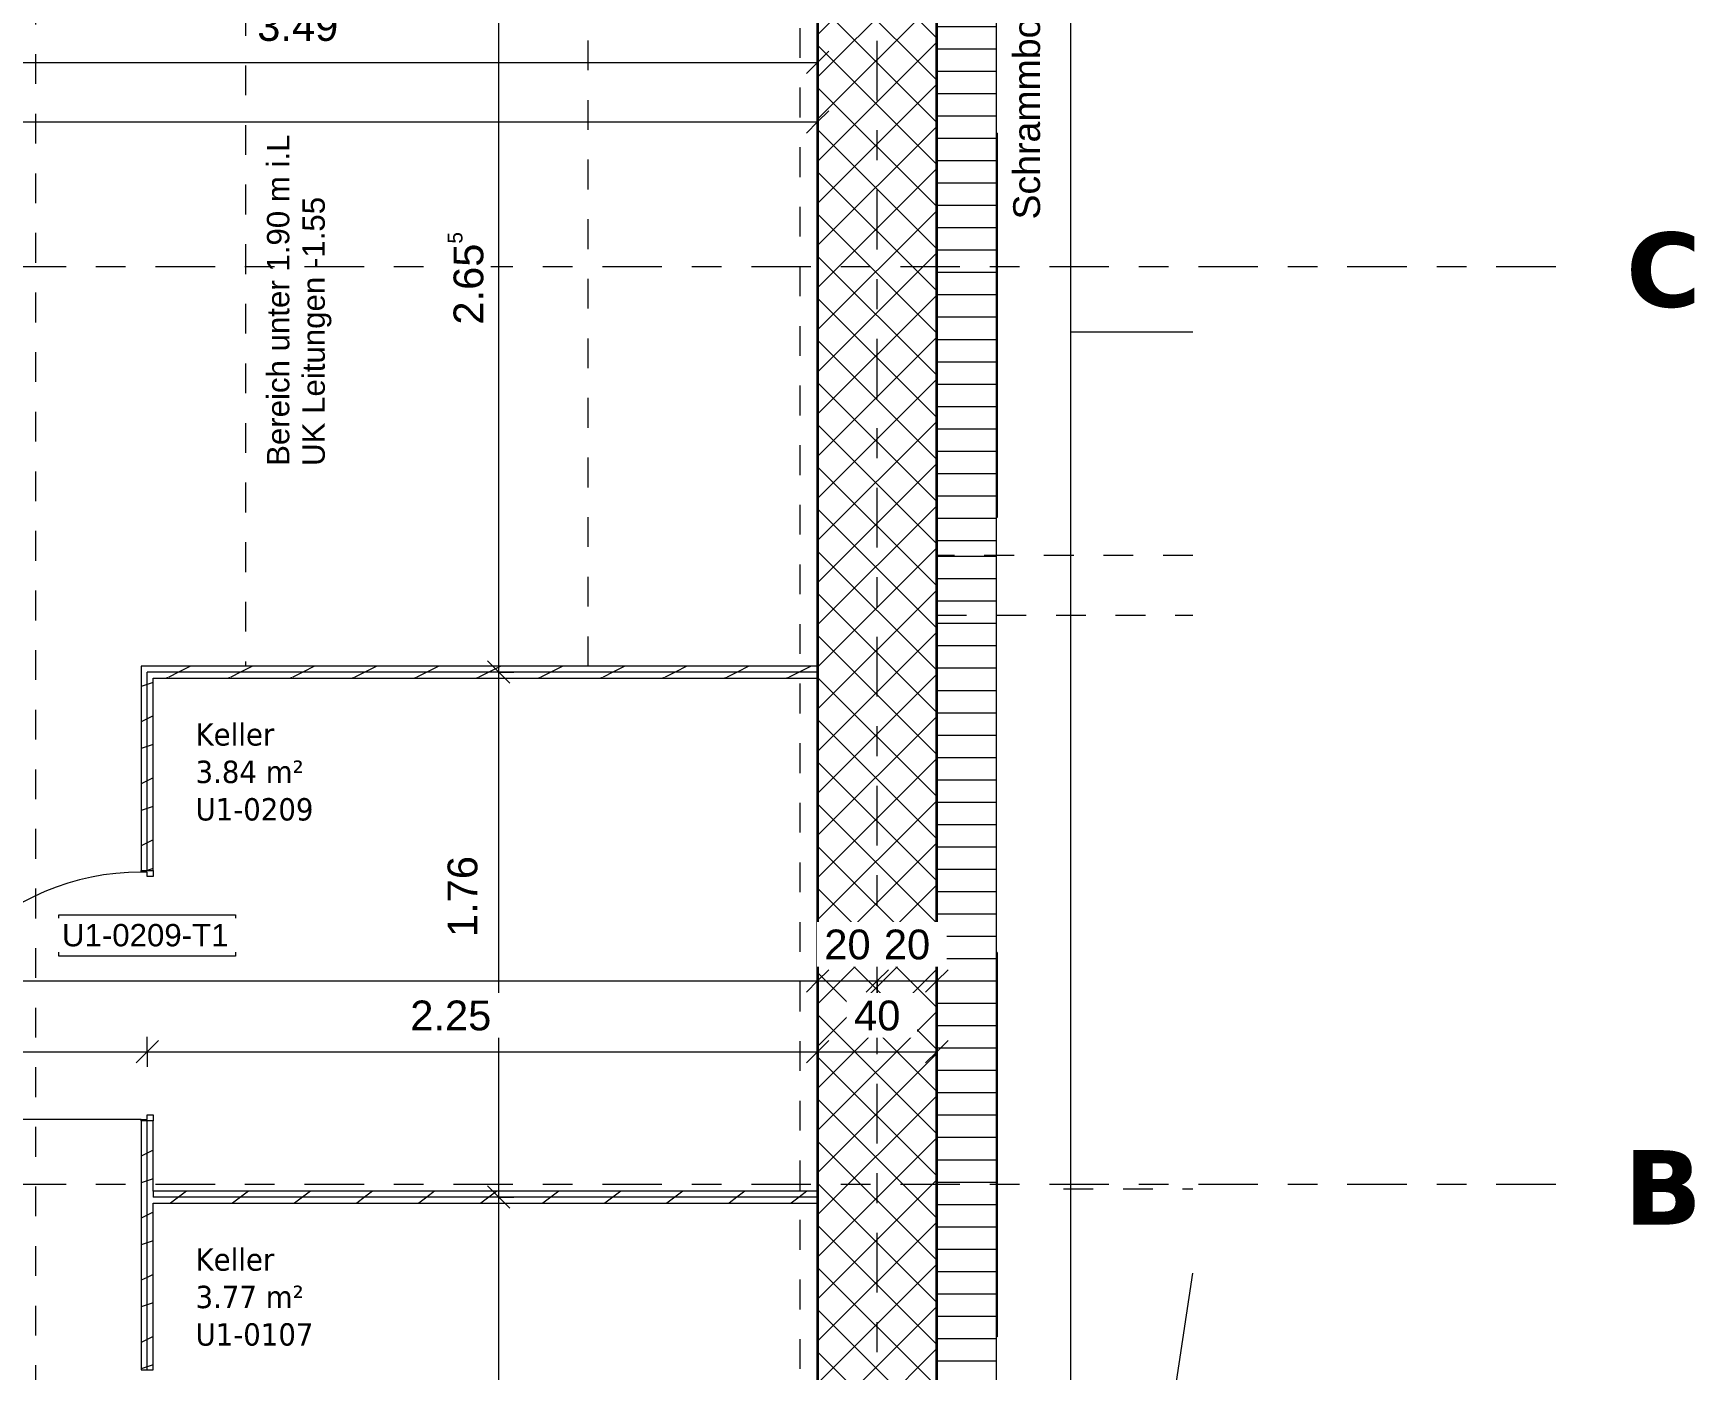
# Model space of a CAD drawing. Header units: metres. Extents: x -85.4 to -16.9, y -4 to 38.1.
# Drawn here: x -22.57 to -16.99, y 0.17 to 4.65 of the extents above; entities that cross this region are included whole.
import ezdxf

# ---------------------------------------------------------------- set-up
doc = ezdxf.new("R2010")
doc.units = ezdxf.units.M
for name, pattern in [('_Rasterlinie_', [0.375, 0.2, -0.05, 0.075, -0.05]), ('_Verdeckte Linien_', [0.15, 0.1, -0.05]), ('Gestrichelt', [0.1, 0.05, -0.05]), ('Strichpunkt - Fein', [0.2, 0.1, -0.05, 0, -0.05])]:
    doc.linetypes.add(name, pattern=pattern)
for name, color, linetype, lineweight in [('A-____-____-DIMS', 7, 'Continuous', 5), ('A-____-____-DIMS-50', 7, 'Continuous', 5), ('A-AREA-____-IDEN', 7, 'Continuous', 5), ('A-DETL-____-HDLN', 7, '_Verdeckte Linien_', 9), ('A-DETL-GENF-OTLN', 7, 'Continuous', 9), ('A-DOOR-____-IDEN', 7, 'Continuous', 5), ('A-DOOR-____-OTLN', 7, 'Continuous', 9), ('A-DOOR-FRAM-MCUT', 7, 'Continuous', 9), ('A-DOOR-OPNG-OTLN', 7, 'Continuous', 9), ('A-FLOR-____-OTLN', 7, 'Continuous', 9), ('A-FLOR-____-OVHD', 7, 'Strichpunkt - Fein', 9), ('A-WALL-____-MCUT', 7, 'Continuous', 35), ('A-WALL-____-PATT', 7, 'Continuous', 35), ('A-WALL-FNSH-MCUT', 7, 'Continuous', 35), ('E-LITE-EQPM-OTLN', 7, 'Continuous', 9), ('S-COLS-____-OTLN', 7, 'Continuous', 9), ('S-GRID-____-OTLN', 7, 'Continuous', 5), ('Text', 7, 'Continuous', 5)]:
    doc.layers.add(name, color=color, linetype=linetype, lineweight=lineweight)
doc.layers.add('A-DETL-____-OTLN', color=5, linetype='Continuous', lineweight=9, true_color=0x0000ff)
doc.layers.add('S-GRID-____-IDEN', color=7, linetype='Continuous', lineweight=9, true_color=0x5555aa)
doc.styles.add('Arial', font='arial.ttf', dxfattribs={"height": 0.09})
doc.styles.add('Arial_1', font='arial.ttf', dxfattribs={"height": 0.075})
doc.styles.add('Arial_2', font='arial.ttf', dxfattribs={"height": 0.1})
doc.styles.add('Verdana_2', font='verdana.ttf', dxfattribs={"width": 0.9, "height": 0.075})
doc.styles.add('Verdana_B', font='verdana.ttf', dxfattribs={"height": 0.25})
doc.dimstyles.new('SUB_Rohbau_fein', dxfattribs={"dimscale": 0.3048, "dimtxt": 0.102026, "dimasz": 0.246063, "dimexe": 0.164042, "dimexo": 0.0625, "dimgap": 0.123031, "dimtad": 1, "dimrnd": 0.005, "dimzin": 0, "dimdsep": 46, "dimtxsty": 'Arial_2', "dimblk1": 'OBLIQUE', "dimblk2": 'OBLIQUE', "dimsah": 1, "dimcen": 0.09, "dimazin": 0, "dimtfac": 1, "dimtdec": 4, "dimtix": 1, "dimtmove": 0, "dimatfit": 3, "dimfxl": 0.164042, "dimfxlon": 1, "dimtvp": 1, "dimtfill": 1, "dimtolj": 1, "dimtzin": 0, "dimarcsym": 2})
doc.dimstyles.new('SUB_Rohbau_fein_1', dxfattribs={"dimscale": 0.3048, "dimtxt": 0.102026, "dimasz": 0.246063, "dimexe": 0.164042, "dimexo": 0.0625, "dimgap": 0.123031, "dimtad": 1, "dimrnd": 0.005, "dimzin": 0, "dimdsep": 46, "dimtxsty": 'Arial_2', "dimblk1": 'OBLIQUE', "dimblk2": 'OBLIQUE', "dimsah": 1, "dimcen": 0.09, "dimazin": 0, "dimtfac": 1, "dimtdec": 4, "dimtix": 1, "dimtmove": 2, "dimatfit": 3, "dimfxl": 0.164042, "dimfxlon": 1, "dimtvp": 1, "dimtfill": 1, "dimtolj": 1, "dimtzin": 0, "dimarcsym": 2})
doc.dimstyles.new('SUB_Rohbau_fein_2', dxfattribs={"dimscale": 0.3048, "dimtxt": 0.102026, "dimasz": 0.246063, "dimexe": 0.164042, "dimexo": 0.0625, "dimgap": 0.123031, "dimtad": 1, "dimdec": 1, "dimlfac": 100, "dimrnd": 0.5, "dimdsep": 46, "dimtxsty": 'Arial_2', "dimblk1": 'OBLIQUE', "dimblk2": 'OBLIQUE', "dimsah": 1, "dimcen": 0.09, "dimazin": 0, "dimtfac": 1, "dimtdec": 4, "dimtix": 1, "dimtmove": 0, "dimatfit": 3, "dimfxl": 0.164042, "dimfxlon": 1, "dimtvp": 1, "dimtfill": 1, "dimtolj": 1, "dimtzin": 0, "dimarcsym": 2})
pattern_1 = [(216.87, (-1.417, -0.46398), (0.62474926, 0.41650112), [0.10412, -0.93712]), (206.565, (-1.292, -0.52646), (-0.20825414, -0.2082493), [0.23283, -0.23283]), (198.435, (-1.292, -0.63058), (-0.41650024, -0.20824584), [0.13171, -0.52684])]

# ---------------------------------------------------------------- blocks, each defined once
blk = doc.blocks.new('TU DF 1 - Rahmenstock - stumpf einschlagend - 800x1900 Kellerabteil-41621821--01_UG_OK_FFB_AF_lo')
at = {"layer": 'A-DOOR-FRAM-MCUT', "color": 253, "true_color": 0x999999}
for p, q in [((-0.42, 0.02), (-0.4, 0.02)), ((-0.42, -0.02), (-0.42, 0.02)), ((-0.4, 0.02), (-0.4, 0)), ((0.4, 0.02), (0.42, 0.02)), ((0.4, 0), (0.4, 0.02)), ((0.42, 0.02), (0.42, -0.02)), ((-0.415, -0.02), (-0.42, -0.02)), ((-0.415, 0), (-0.415, -0.02)), ((-0.4, 0), (-0.415, 0)), ((0.415, 0), (0.4, 0)), ((0.415, -0.02), (0.415, 0)), ((0.42, -0.02), (0.415, -0.02))]:
    blk.add_line(p, q, dxfattribs=at)
at = {"layer": 'A-DOOR-OPNG-OTLN', "color": 253, "true_color": 0x999999}
blk.add_line((0.415, -0.02), (0.415, -0.85), dxfattribs=at)
blk.add_arc((0.415, -0.02), 0.83, 180, 270, dxfattribs=at)
blk = doc.blocks.new('Langfeldleuchte Deckeneinbau - 7200lm _ 4000K _ 1250 x 50-V25--01_UG_OK_FFB_AF_lo')
at = {"layer": 'E-LITE-EQPM-OTLN', "color": 253, "true_color": 0x999999}
for p, q in [((-19.336, 4.3192), (-19.338, 4.3192)), ((-19.338, 4.3192), (-19.336, 4.3192)), ((-19.338, 4.2994), (-19.336, 4.2994)), ((-19.336, 4.2994), (-19.338, 4.2994)), ((-19.336, 3.0297), (-19.336, 4.3192)), ((-19.336, 4.3192), (-19.336, 4.2994)), ((-19.336, 3.0494), (-19.336, 4.2994)), ((-19.336, 4.2994), (-19.336, 3.0494)), ((-19.336, 3.0494), (-19.336, 4.2994)), ((-19.338, 3.0494), (-19.336, 3.0494)), ((-19.338, 3.0494), (-19.336, 3.0494)), ((-19.336, 3.0297), (-19.338, 3.0297)), ((-19.336, 3.0297), (-19.338, 3.0297)), ((-19.336, 3.0494), (-19.336, 3.0297))]:
    blk.add_line(p, q, dxfattribs=at)
blk = doc.blocks.new('Rampenpfeil - Geschnitten-31193017--01_UG_OK_FFB_AF_lo')
at = {"layer": 'A-DETL-GENF-OTLN'}
blk.add_line((0, 5.655), (2.6965, 5.2456), dxfattribs=at)
blk = doc.blocks.new('DE_Detailverweis - mit_Rahmen-56961640--01_UG_OK_FFB_AF_lo')
at = {"layer": 'A-DETL-GENF-OTLN', "color": 30, "linetype": 'Strichpunkt - Fein', "true_color": 0xff8000}
blk.add_line((0, 34.7174), (0, 14.7782), dxfattribs=at)
blk = doc.blocks.new('DIMBLOCK151--01_UG_OK_FFB_AF_lo')
at = {"layer": 'A-____-____-DIMS-50'}
for p, q in [((-30.923, 4.3566), (-30.923, 4.4066)), ((-19.938, 4.3566), (-19.938, 4.4066)), ((-30.923, 4.3566), (-30.9605, 4.3191)), ((-30.923, 4.3566), (-30.8855, 4.3941)), ((-30.923, 4.3566), (-19.938, 4.3566)), ((-30.923, 4.3566), (-30.923, 4.3066)), ((-19.938, 4.3566), (-19.9755, 4.3191)), ((-19.938, 4.3566), (-19.9005, 4.3941)), ((-19.938, 4.3566), (-19.938, 4.3066))]:
    blk.add_line(p, q, dxfattribs=at)
at = {"layer": 'A-____-____-DIMS-50', "color": 0, "insert": (-25.631, 4.5286), "char_height": 0.1, "width": 0.481134, "attachment_point": 1, "line_spacing_factor": 0.941778, "style": 'Arial_2', "bg_fill": 3, "box_fill_scale": 1.25, "bg_fill_color": 256, "bg_fill_true_color": 13158600, "bg_fill_transparency": 0}
blk.add_mtext('10.98\\A2\\H0.5x;\\S5^  ;\\H2x;', dxfattribs=at)
blk = doc.blocks.new('_Oblique')
at = {"color": 0, "linetype": 'ByBlock', "lineweight": -2}
blk.add_line((-0.5, -0.5), (0.5, 0.5), dxfattribs=at)
blk = doc.blocks.new('DIMBLOCK152--01_UG_OK_FFB_AF_lo')
at = {"layer": 'A-____-____-DIMS-50'}
for p, q in [((-32.408, 1.4742), (-32.408, 1.5242)), ((-32.408, 1.4742), (-32.3705, 1.5117)), ((-19.938, 1.4742), (-19.938, 1.5242)), ((-19.938, 1.4742), (-19.9005, 1.5117)), ((-32.408, 1.4742), (-32.4455, 1.4367)), ((-32.408, 1.4742), (-19.938, 1.4742)), ((-32.408, 1.4742), (-32.408, 1.4242)), ((-19.938, 1.4742), (-19.9755, 1.4367)), ((-19.938, 1.4742), (-19.938, 1.4242))]:
    blk.add_line(p, q, dxfattribs=at)
at = {"layer": 'A-____-____-DIMS-50', "color": 0, "insert": (-26.3475, 1.6463), "char_height": 0.1, "width": 0.418697, "attachment_point": 1, "line_spacing_factor": 0.941778, "style": 'Arial_2', "bg_fill": 3, "box_fill_scale": 1.25, "bg_fill_color": 256, "bg_fill_true_color": 13158600, "bg_fill_transparency": 0}
blk.add_mtext('12.47', dxfattribs=at)
blk = doc.blocks.new('DIMBLOCK153--01_UG_OK_FFB_AF_lo')
at = {"layer": 'A-____-____-DIMS-50'}
for p, q in [((-19.938, 1.4742), (-19.938, 1.5242)), ((-19.938, 1.4742), (-19.9005, 1.5117)), ((-19.738, 1.4742), (-19.738, 1.5242)), ((-19.738, 1.4742), (-19.7005, 1.5117)), ((-19.938, 1.4742), (-19.9755, 1.4367)), ((-19.938, 1.4742), (-19.738, 1.4742)), ((-19.938, 1.4742), (-19.938, 1.4242)), ((-19.738, 1.4742), (-19.7755, 1.4367)), ((-19.738, 1.4742), (-19.738, 1.4242))]:
    blk.add_line(p, q, dxfattribs=at)
at = {"layer": 'A-____-____-DIMS-50', "color": 0, "insert": (-19.9156, 1.6463), "char_height": 0.1, "width": 0.186088, "attachment_point": 1, "line_spacing_factor": 0.941778, "style": 'Arial_2', "bg_fill": 3, "box_fill_scale": 1.25, "bg_fill_color": 256, "bg_fill_true_color": 13158600, "bg_fill_transparency": 0}
blk.add_mtext('20', dxfattribs=at)
blk = doc.blocks.new('DIMBLOCK154--01_UG_OK_FFB_AF_lo')
at = {"layer": 'A-____-____-DIMS-50'}
for p, q in [((-19.738, 1.4742), (-19.738, 1.5242)), ((-19.738, 1.4742), (-19.7005, 1.5117)), ((-19.538, 1.4742), (-19.538, 1.5242)), ((-19.538, 1.4742), (-19.5005, 1.5117)), ((-19.738, 1.4742), (-19.7755, 1.4367)), ((-19.738, 1.4742), (-19.538, 1.4742)), ((-19.738, 1.4742), (-19.738, 1.4242)), ((-19.538, 1.4742), (-19.5755, 1.4367)), ((-19.538, 1.4742), (-19.538, 1.4242))]:
    blk.add_line(p, q, dxfattribs=at)
at = {"layer": 'A-____-____-DIMS-50', "color": 0, "insert": (-19.7156, 1.6463), "char_height": 0.1, "width": 0.186088, "attachment_point": 1, "line_spacing_factor": 0.941778, "style": 'Arial_2', "bg_fill": 3, "box_fill_scale": 1.25, "bg_fill_color": 256, "bg_fill_true_color": 13158600, "bg_fill_transparency": 0}
blk.add_mtext('20', dxfattribs=at)
blk = doc.blocks.new('DIMBLOCK495--01_UG_OK_FFB_AF_lo')
at = {"layer": 'A-____-____-DIMS-50'}
for p, q in [((-21.008, 0.7486), (-21.0455, 0.7861)), ((-21.008, 0.7486), (-21.058, 0.7486)), ((-21.008, -1.0134), (-21.008, 0.7486)), ((-21.008, 0.7486), (-20.9705, 0.7111)), ((-21.008, 0.7486), (-20.958, 0.7486)), ((-21.008, -1.0134), (-21.0455, -0.9759)), ((-21.008, -1.0134), (-21.058, -1.0134)), ((-21.008, -1.0134), (-20.9705, -1.0509)), ((-21.008, -1.0134), (-20.958, -1.0134))]:
    blk.add_line(p, q, dxfattribs=at)
at = {"layer": 'A-____-____-DIMS-50', "color": 0, "insert": (-21.18, -0.2681), "char_height": 0.1, "width": 0.325653, "attachment_point": 1, "rotation": 90, "line_spacing_factor": 0.941778, "style": 'Arial_2', "bg_fill": 3, "box_fill_scale": 1.25, "bg_fill_color": 256, "bg_fill_true_color": 13158600, "bg_fill_transparency": 0}
blk.add_mtext('1.76', dxfattribs=at)
blk = doc.blocks.new('DIMBLOCK496--01_UG_OK_FFB_AF_lo')
at = {"layer": 'A-____-____-DIMS-50'}
for p, q in [((-21.008, 2.5102), (-21.058, 2.5102)), ((-21.008, 2.5102), (-21.0455, 2.5477)), ((-21.008, 0.7486), (-21.008, 2.5102)), ((-21.008, 2.5102), (-20.9705, 2.4727)), ((-21.008, 2.5102), (-20.958, 2.5102)), ((-21.008, 0.7486), (-21.0455, 0.7861)), ((-21.008, 0.7486), (-21.058, 0.7486)), ((-21.008, 0.7486), (-20.9705, 0.7111)), ((-21.008, 0.7486), (-20.958, 0.7486))]:
    blk.add_line(p, q, dxfattribs=at)
at = {"layer": 'A-____-____-DIMS-50', "color": 0, "insert": (-21.18, 1.6213), "char_height": 0.1, "width": 0.325653, "attachment_point": 1, "rotation": 90, "line_spacing_factor": 0.941778, "style": 'Arial_2', "bg_fill": 3, "box_fill_scale": 1.25, "bg_fill_color": 256, "bg_fill_true_color": 13158600, "bg_fill_transparency": 0}
blk.add_mtext('1.76', dxfattribs=at)
blk = doc.blocks.new('DIMBLOCK497--01_UG_OK_FFB_AF_lo')
at = {"layer": 'A-____-____-DIMS-50'}
for p, q in [((-21.008, 5.1661), (-21.0455, 5.2036)), ((-21.008, 5.1661), (-21.058, 5.1661)), ((-21.008, 2.5102), (-21.008, 5.1661)), ((-21.008, 5.1661), (-20.9705, 5.1286)), ((-21.008, 5.1661), (-20.958, 5.1661)), ((-21.008, 2.5102), (-21.058, 2.5102)), ((-21.008, 2.5102), (-21.0455, 2.5477)), ((-21.008, 2.5102), (-20.9705, 2.4727)), ((-21.008, 2.5102), (-20.958, 2.5102))]:
    blk.add_line(p, q, dxfattribs=at)
at = {"layer": 'A-____-____-DIMS-50', "color": 0, "insert": (-21.18, 3.6764), "char_height": 0.1, "width": 0.388091, "attachment_point": 1, "rotation": 90, "line_spacing_factor": 0.941778, "style": 'Arial_2', "bg_fill": 3, "box_fill_scale": 1.25, "bg_fill_color": 256, "bg_fill_true_color": 13158600, "bg_fill_transparency": 0}
blk.add_mtext('2.65\\A2\\H0.5x;\\S5^  ;\\H2x;', dxfattribs=at)
blk = doc.blocks.new('DIMBLOCK514--01_UG_OK_FFB_AF_lo')
at = {"layer": 'A-____-____-DIMS-50'}
for p, q in [((-23.428, 1.2361), (-23.428, 1.2861)), ((-22.188, 1.2361), (-22.188, 1.2861)), ((-23.428, 1.2361), (-23.4655, 1.1986)), ((-23.428, 1.2361), (-23.3905, 1.2736)), ((-23.428, 1.2361), (-22.188, 1.2361)), ((-23.428, 1.2361), (-23.428, 1.1861)), ((-22.188, 1.2361), (-22.2255, 1.1986)), ((-22.188, 1.2361), (-22.1505, 1.2736)), ((-22.188, 1.2361), (-22.188, 1.1861))]:
    blk.add_line(p, q, dxfattribs=at)
at = {"layer": 'A-____-____-DIMS-50', "color": 0, "insert": (-22.9437, 1.4081), "char_height": 0.1, "width": 0.325653, "attachment_point": 1, "line_spacing_factor": 0.941778, "style": 'Arial_2', "bg_fill": 3, "box_fill_scale": 1.25, "bg_fill_color": 256, "bg_fill_true_color": 13158600, "bg_fill_transparency": 0}
blk.add_mtext('1.24', dxfattribs=at)
blk = doc.blocks.new('DIMBLOCK515--01_UG_OK_FFB_AF_lo')
at = {"layer": 'A-____-____-DIMS-50'}
for p, q in [((-22.188, 1.2361), (-22.188, 1.2861)), ((-19.938, 1.2361), (-19.938, 1.2861)), ((-22.188, 1.2361), (-22.2255, 1.1986)), ((-22.188, 1.2361), (-22.1505, 1.2736)), ((-22.188, 1.2361), (-19.938, 1.2361)), ((-22.188, 1.2361), (-22.188, 1.1861)), ((-19.938, 1.2361), (-19.9755, 1.1986)), ((-19.938, 1.2361), (-19.9005, 1.2736)), ((-19.938, 1.2361), (-19.938, 1.1861))]:
    blk.add_line(p, q, dxfattribs=at)
at = {"layer": 'A-____-____-DIMS-50', "color": 0, "insert": (-21.3051, 1.4081), "char_height": 0.1, "width": 0.325653, "attachment_point": 1, "line_spacing_factor": 0.941778, "style": 'Arial_2', "bg_fill": 3, "box_fill_scale": 1.25, "bg_fill_color": 256, "bg_fill_true_color": 13158600, "bg_fill_transparency": 0}
blk.add_mtext('2.25', dxfattribs=at)
blk = doc.blocks.new('DIMBLOCK516--01_UG_OK_FFB_AF_lo')
at = {"layer": 'A-____-____-DIMS-50'}
for p, q in [((-19.938, 1.2361), (-19.938, 1.2861)), ((-19.538, 1.2361), (-19.538, 1.2861)), ((-19.938, 1.2361), (-19.9755, 1.1986)), ((-19.938, 1.2361), (-19.9005, 1.2736)), ((-19.938, 1.2361), (-19.538, 1.2361)), ((-19.938, 1.2361), (-19.938, 1.1861)), ((-19.538, 1.2361), (-19.5755, 1.1986)), ((-19.538, 1.2361), (-19.5005, 1.2736)), ((-19.538, 1.2361), (-19.538, 1.1861))]:
    blk.add_line(p, q, dxfattribs=at)
at = {"layer": 'A-____-____-DIMS-50', "color": 0, "insert": (-19.8156, 1.4081), "char_height": 0.1, "width": 0.186088, "attachment_point": 1, "line_spacing_factor": 0.941778, "style": 'Arial_2', "bg_fill": 3, "box_fill_scale": 1.25, "bg_fill_color": 256, "bg_fill_true_color": 13158600, "bg_fill_transparency": 0}
blk.add_mtext('40', dxfattribs=at)
blk = doc.blocks.new('DIMBLOCK519--01_UG_OK_FFB_AF_lo')
at = {"layer": 'A-____-____-DIMS-50'}
for p, q in [((-23.428, 4.5566), (-23.428, 4.6066)), ((-23.428, 4.5566), (-23.3905, 4.5941)), ((-19.938, 4.5566), (-19.938, 4.6066)), ((-19.938, 4.5566), (-19.9005, 4.5941)), ((-23.428, 4.5566), (-23.4655, 4.5191)), ((-23.428, 4.5566), (-19.938, 4.5566)), ((-23.428, 4.5566), (-23.428, 4.5066)), ((-19.938, 4.5566), (-19.9755, 4.5191)), ((-19.938, 4.5566), (-19.938, 4.5066))]:
    blk.add_line(p, q, dxfattribs=at)
at = {"layer": 'A-____-____-DIMS-50', "color": 0, "insert": (-21.8187, 4.7286), "char_height": 0.1, "width": 0.325653, "attachment_point": 1, "line_spacing_factor": 0.941778, "style": 'Arial_2', "bg_fill": 3, "box_fill_scale": 1.25, "bg_fill_color": 256, "bg_fill_true_color": 13158600, "bg_fill_transparency": 0}
blk.add_mtext('3.49', dxfattribs=at)

msp = doc.modelspace()

# ---------------------------------------------------------------- hatches: boundary and pattern name
at = {"layer": 'A-WALL-____-PATT', "lineweight": 9}
h = msp.add_hatch(dxfattribs=at)
h.set_pattern_fill('FP_1', color=256, style=0, pattern_type=2)
h.set_pattern_definition([(45, (-1.5, -0.67223), (-0.0707107, 0.0707107), []), (135, (-1.5, -0.67223), (-0.0707107, -0.0707107), [])])
h.paths.add_polyline_path([(-19.538, -2.0534), (-19.538, 11.1527), (-19.938, 11.887), (-19.938, -2.0534)])
at = {"layer": 'A-WALL-____-PATT', "lineweight": 9, "true_color": 0x787878}
h = msp.add_hatch(dxfattribs=at)
h.set_pattern_fill('FP_6', color=8, angle=-90, style=0, pattern_type=2)
h.set_pattern_definition([(0, (-19.538, 7.602), (0, 0.075), [])])
h.paths.add_polyline_path([(-19.338, 2.9016), (-19.338, 7.8447), (-19.538, 7.8447), (-19.538, 2.9016)])
h = msp.add_hatch(dxfattribs=at)
h.set_pattern_fill('FP_5', color=8, angle=-90, style=0, pattern_type=2)
h.set_pattern_definition([(1e-13, (-19.538, 0.42406), (-1e-16, 0.075), [])])
h.paths.add_polyline_path([(-19.538, -2.0534), (-19.338, -2.0534), (-19.338, 2.9016), (-19.538, 2.9016), (-19.538, -0.7739)])
at = {"layer": 'A-WALL-____-PATT', "lineweight": 9, "true_color": 0xc3b7ad}
h = msp.add_hatch(dxfattribs=at)
h.set_pattern_fill('FP_4', color=9, style=0, pattern_type=2)
h.set_pattern_definition(pattern_1)
h.paths.add_polyline_path([(-22.188, 2.5102), (-19.938, 2.5102), (-19.938, 2.5302), (-22.208, 2.5302), (-22.208, 2.5102)])
h = msp.add_hatch(dxfattribs=at)
h.set_pattern_fill('FP_4', color=9, style=0, pattern_type=2)
h.set_pattern_definition(pattern_1)
h.paths.add_polyline_path([(-22.188, -2.0534), (-22.188, -0.6709), (-22.208, -0.6709), (-22.208, -2.0534)])
h.paths.add_polyline_path([(-22.208, 0.1691), (-22.188, 0.1691), (-22.188, 1.0041), (-22.208, 1.0041)])
h.paths.add_polyline_path([(-22.188, 1.8441), (-22.188, 2.5102), (-22.208, 2.5102), (-22.208, 1.8441)])
h = msp.add_hatch(dxfattribs=at)
h.set_pattern_fill('FP_4', color=9, style=0, pattern_type=2)
h.set_pattern_definition(pattern_1)
h.paths.add_polyline_path([(-22.168, 2.4902), (-19.938, 2.4902), (-19.938, 2.5102), (-22.188, 2.5102), (-22.188, 2.4902)])
h = msp.add_hatch(dxfattribs=at)
h.set_pattern_fill('FP_4', color=9, style=0, pattern_type=2)
h.set_pattern_definition(pattern_1)
h.paths.add_polyline_path([(-22.168, -2.0534), (-22.168, -0.6709), (-22.188, -0.6709), (-22.188, -2.0534)])
h.paths.add_polyline_path([(-22.168, 0.1691), (-22.168, 1.0041), (-22.188, 1.0041), (-22.188, 0.1691)])
h.paths.add_polyline_path([(-22.168, 1.8441), (-22.168, 2.4902), (-22.188, 2.4902), (-22.188, 1.8441)])
h = msp.add_hatch(dxfattribs=at)
h.set_pattern_fill('FP_4', color=9, style=0, pattern_type=2)
h.set_pattern_definition(pattern_1)
h.paths.add_polyline_path([(-22.168, 0.7486), (-19.938, 0.7486), (-19.938, 0.7686), (-22.168, 0.7686)])
h = msp.add_hatch(dxfattribs=at)
h.set_pattern_fill('FP_4', color=9, style=0, pattern_type=2)
h.set_pattern_definition(pattern_1)
h.paths.add_polyline_path([(-22.168, 0.7286), (-19.938, 0.7286), (-19.938, 0.7486), (-22.168, 0.7486)])

# ---------------------------------------------------------------- linework, layer by layer
at = {"layer": 'A-DETL-____-HDLN'}
msp.add_line((-19.113, 0.7766), (-18.6786, 0.7766), dxfattribs=at)
at = {"layer": 'A-DETL-____-OTLN', "color": 7, "linetype": 'Gestrichelt'}
for p, q in [((-21.858, 5.1461), (-21.858, 2.5302)), ((-20.708, 2.5302), (-20.708, 5.1461))]:
    msp.add_line(p, q, dxfattribs=at)
at = {"layer": 'A-FLOR-____-OTLN'}
msp.add_line((-18.6786, 3.6516), (-19.088, 3.6516), dxfattribs=at)
at = {"layer": 'A-FLOR-____-OVHD'}
for p, q in [((-19.998, 11.8717), (-19.998, -1.9934)), ((-18.6786, 2.9016), (-19.538, 2.9016)), ((-19.538, 2.7016), (-18.6786, 2.7016))]:
    msp.add_line(p, q, dxfattribs=at)
at = {"layer": 'A-WALL-____-MCUT'}
for p, q in [((-19.538, -2.0534), (-19.538, 11.8843)), ((-19.938, 7.6491), (-19.938, 2.5102)), ((-19.938, 2.5102), (-19.938, -2.0534))]:
    msp.add_line(p, q, dxfattribs=at)
at = {"layer": 'A-WALL-____-MCUT', "lineweight": 9}
msp.add_line((-19.338, -2.0534), (-19.338, 7.8447), dxfattribs=at)
at = {"layer": 'A-WALL-____-MCUT', "color": 253, "lineweight": 9, "true_color": 0x999999}
for p, q in [((-19.938, 2.5102), (-22.188, 2.5102)), ((-22.188, 1.8441), (-22.188, 2.5102)), ((-22.188, 0.1691), (-22.188, 1.0041)), ((-22.168, 0.7686), (-22.168, 0.7486)), ((-19.938, 0.7486), (-22.168, 0.7486))]:
    msp.add_line(p, q, dxfattribs=at)
at = {"layer": 'A-WALL-FNSH-MCUT', "color": 253, "lineweight": 9, "true_color": 0x999999}
for p, q in [((-19.938, 2.5302), (-22.208, 2.5302)), ((-22.208, 2.5302), (-22.208, 1.8441)), ((-22.168, 2.4902), (-19.938, 2.4902)), ((-22.168, 1.8441), (-22.168, 2.4902)), ((-22.208, 1.8441), (-22.168, 1.8441)), ((-22.208, 1.0041), (-22.208, 0.1691)), ((-22.168, 1.0041), (-22.208, 1.0041)), ((-22.168, 0.7686), (-22.168, 1.0041)), ((-19.938, 0.7686), (-22.168, 0.7686)), ((-22.168, 0.7286), (-19.938, 0.7286)), ((-22.168, 0.1691), (-22.168, 0.7286)), ((-22.208, 0.1691), (-22.168, 0.1691))]:
    msp.add_line(p, q, dxfattribs=at)
at = {"layer": 'S-COLS-____-OTLN'}
for p, q in [((-19.088, 0.7611), (-19.088, 6.9442)), ((-19.088, -2.2033), (-19.088, 0.7611))]:
    msp.add_line(p, q, dxfattribs=at)
at = {"layer": 'S-GRID-____-OTLN', "color": 8, "linetype": '_Rasterlinie_', "true_color": 0x808080}
for p, q in [((-19.738, -3.5715), (-19.738, 26.6349)), ((-34.6604, 3.8716), (-17.3994, 3.8716)), ((-34.6604, 0.7916), (-17.3994, 0.7916))]:
    msp.add_line(p, q, dxfattribs=at)

# ---------------------------------------------------------------- block references
at = {"layer": 'A-DETL-GENF-OTLN', "color": 30, "true_color": 0xff8000}
msp.add_blockref('DE_Detailverweis - mit_Rahmen-56961640--01_UG_OK_FFB_AF_lo', (-22.563, -18.1334), dxfattribs=at)
at = {"layer": 'A-DETL-GENF-OTLN', "rotation": 89.99999999999991}
msp.add_blockref('Rampenpfeil - Geschnitten-31193017--01_UG_OK_FFB_AF_lo', (-13.433, -2.2033), dxfattribs=at)
at = {"layer": 'A-DOOR-____-OTLN', "color": 253, "true_color": 0x999999, "rotation": 270.0000000000001}
msp.add_blockref('TU DF 1 - Rahmenstock - stumpf einschlagend - 800x1900 Kellerabteil-41621821--01_UG_OK_FFB_AF_lo', (-22.188, 1.4241), dxfattribs=at)
at = {"layer": 'E-LITE-EQPM-OTLN', "color": 253, "true_color": 0x999999}
for p in [(0, 0), (0, -2.75)]:
    msp.add_blockref('Langfeldleuchte Deckeneinbau - 7200lm _ 4000K _ 1250 x 50-V25--01_UG_OK_FFB_AF_lo', p, dxfattribs=at)

# ---------------------------------------------------------------- texts
at = {"layer": 'A-AREA-____-IDEN', "color": 8, "true_color": 0x808080, "char_height": 0.075, "attachment_point": 1, "style": 'Verdana_2'}
for s, insert, width in [('Keller', (-22.0258, 2.3388), 0.331899), ('3.84 m²', (-22.0258, 2.2131), 0.472595), ('U1-0209', (-22.0258, 2.0874), 0.497848), ('Keller', (-22.0258, 0.5766), 0.331899), ('3.77 m²', (-22.0258, 0.4509), 0.472595), ('U1-0107', (-22.0258, 0.3252), 0.497848)]:
    msp.add_mtext(s, dxfattribs=dict(at, insert=insert, width=width))
at = {"layer": 'S-GRID-____-IDEN', "color": 8, "lineweight": 5, "true_color": 0x808080, "char_height": 0.25, "attachment_point": 1, "style": 'Verdana_B'}
for s, insert, width in [('\\fVerdana|b1|i0|c0|p34|;C', (-17.2251, 3.9861), 0.300633), ('\\fVerdana|b1|i0|c0|p34|;B', (-17.2316, 0.9061), 0.316667)]:
    msp.add_mtext(s, dxfattribs=dict(at, insert=insert, width=width))
at = {"layer": 'Text', "insert": (-21.667, 3.2022), "char_height": 0.075, "width": 1.10232, "attachment_point": 1, "rotation": 90, "style": 'Arial_1'}
msp.add_mtext('UK Leitungen -1.55', dxfattribs=at)

# ---------------------------------------------------------------- next in the draw order: texts
at = {"layer": 'Text', "insert": (-19.2817, 4.0292), "char_height": 0.09, "width": 1.519198, "attachment_point": 1, "rotation": 90, "style": 'Arial', "bg_fill": 3, "box_fill_scale": 1.25, "bg_fill_color": 256, "bg_fill_true_color": 13158600, "bg_fill_transparency": 0}
msp.add_mtext('Schrammbord h=10cm', dxfattribs=at)

# ---------------------------------------------------------------- next in the draw order: dimensions: what is measured, and where the dimension line sits
at = {"layer": 'A-____-____-DIMS'}
dim = msp.add_linear_dim(base=(-19.938, 4.3566), p1=(-30.923, 4.4066), p2=(-19.938, 4.4066), text='\\A1;10.98\\Q;{\\A1;{\\H0.5x;\\S5^ ;}}', dimstyle='SUB_Rohbau_fein', override={"dimpost": '<>', "dimfxl": 10.985}, dxfattribs=at)
dim.commit()
dim.dimension.update_dxf_attribs({"geometry": 'DIMBLOCK151--01_UG_OK_FFB_AF_lo', "text_midpoint": (-25.4305, 4.4451)})
dim = msp.add_linear_dim(base=(-19.938, 1.4742), p1=(-32.408, 1.5242), p2=(-19.938, 1.5242), dimstyle='SUB_Rohbau_fein', override={"dimpost": '<>', "dimfxl": 12.47}, dxfattribs=at)
dim.commit()
dim.dimension.update_dxf_attribs({"geometry": 'DIMBLOCK152--01_UG_OK_FFB_AF_lo', "text_midpoint": (-26.173, 1.5619)})
dim = msp.add_linear_dim(base=(-21.008, 0.7486), p1=(-21.058, -1.0134), p2=(-21.058, 0.7486), angle=90, dimstyle='SUB_Rohbau_fein', override={"dimpost": '<>', "dimfxl": 1.762}, dxfattribs=at)
dim.commit()
dim.dimension.update_dxf_attribs({"geometry": 'DIMBLOCK495--01_UG_OK_FFB_AF_lo', "text_midpoint": (-21.0966, -0.1324)})

# ---------------------------------------------------------------- next in the draw order: linework, layer by layer
at = {"layer": 'A-DOOR-____-IDEN', "flags": 128}
msp.add_lwpolyline([(-22.4841, 1.6959), (-21.8921, 1.6959), (-21.8921, 1.5569), (-22.4841, 1.5569)], close=True, dxfattribs=at)

# ---------------------------------------------------------------- next in the draw order: texts
at = {"layer": 'Text', "insert": (-21.7861, 3.2022), "char_height": 0.075, "width": 1.362869, "attachment_point": 1, "rotation": 90, "style": 'Arial_1'}
msp.add_mtext('Bereich unter 1.90 m i.L', dxfattribs=at)

# ---------------------------------------------------------------- next in the draw order: dimensions: what is measured, and where the dimension line sits
at = {"layer": 'A-____-____-DIMS'}
dim = msp.add_linear_dim(base=(-21.008, 2.5102), p1=(-21.058, 0.7486), p2=(-21.058, 2.5102), angle=90, dimstyle='SUB_Rohbau_fein_1', override={"dimpost": '<>', "dimfxl": 1.761638}, dxfattribs=at)
dim.commit()
dim.dimension.update_dxf_attribs({"geometry": 'DIMBLOCK496--01_UG_OK_FFB_AF_lo', "text_midpoint": (-21.1134, 1.7842), "dimtype": 160, "text_rotation": 90})
for base, p1, p2, dimstyle, override, picture, middle in [((-19.738, 1.4742), (-19.938, 1.5242), (-19.738, 1.5242), 'SUB_Rohbau_fein_2', {"dimpost": '<>', "dimfxl": 0.2}, 'DIMBLOCK153--01_UG_OK_FFB_AF_lo', (-19.838, 1.5628)), ((-22.188, 1.2361), (-23.428, 1.2861), (-22.188, 1.2861), 'SUB_Rohbau_fein', {"dimpost": '<>', "dimfxl": 1.24}, 'DIMBLOCK514--01_UG_OK_FFB_AF_lo', (-22.808, 1.3238))]:
    dim = msp.add_linear_dim(base=base, p1=p1, p2=p2, dimstyle=dimstyle, override=override, dxfattribs=at)
    dim.commit()
    dim.dimension.update_dxf_attribs({"geometry": picture, "text_midpoint": middle})

# ---------------------------------------------------------------- next in the draw order: texts
at = {"layer": 'A-DOOR-____-IDEN', "insert": (-22.4741, 1.665), "char_height": 0.075, "width": 0.689451, "attachment_point": 1, "style": 'Arial_1', "bg_fill": 3, "box_fill_scale": 1.25, "bg_fill_color": 256, "bg_fill_true_color": 13158600, "bg_fill_transparency": 0}
msp.add_mtext('U1-0209-T1', dxfattribs=at)

# ---------------------------------------------------------------- next in the draw order: dimensions: what is measured, and where the dimension line sits
at = {"layer": 'A-____-____-DIMS'}
dim = msp.add_linear_dim(base=(-21.008, 5.1661), p1=(-21.058, 2.5102), p2=(-21.058, 5.1661), angle=90, text='\\A1;2.65\\Q;{\\A1;{\\H0.5x;\\S5^ ;}}', dimstyle='SUB_Rohbau_fein', override={"dimpost": '<>', "dimfxl": 2.655867}, dxfattribs=at)
dim.commit()
dim.dimension.update_dxf_attribs({"geometry": 'DIMBLOCK497--01_UG_OK_FFB_AF_lo', "text_midpoint": (-21.0966, 3.8381)})
dim = msp.add_linear_dim(base=(-19.538, 1.4742), p1=(-19.738, 1.5242), p2=(-19.538, 1.5242), dimstyle='SUB_Rohbau_fein_2', override={"dimpost": '<>', "dimfxl": 0.2}, dxfattribs=at)
dim.commit()
dim.dimension.update_dxf_attribs({"geometry": 'DIMBLOCK154--01_UG_OK_FFB_AF_lo', "text_midpoint": (-19.638, 1.5628)})
dim = msp.add_linear_dim(base=(-19.938, 1.2361), p1=(-22.188, 1.2861), p2=(-19.938, 1.2861), dimstyle='SUB_Rohbau_fein_1', override={"dimpost": '<>', "dimfxl": 2.25}, dxfattribs=at)
dim.commit()
dim.dimension.update_dxf_attribs({"geometry": 'DIMBLOCK515--01_UG_OK_FFB_AF_lo', "text_midpoint": (-21.1422, 1.3415), "dimtype": 160})

# ---------------------------------------------------------------- next in the draw order: dimensions: what is measured, and where the dimension line sits
for base, p1, p2, dimstyle, override, picture, middle in [((-19.938, 4.5566), (-23.428, 4.6066), (-19.938, 4.6066), 'SUB_Rohbau_fein', {"dimpost": '<>', "dimfxl": 3.49}, 'DIMBLOCK519--01_UG_OK_FFB_AF_lo', (-21.683, 4.6451)), ((-19.538, 1.2361), (-19.938, 1.2861), (-19.538, 1.2861), 'SUB_Rohbau_fein_2', {"dimpost": '<>', "dimfxl": 0.4}, 'DIMBLOCK516--01_UG_OK_FFB_AF_lo', (-19.738, 1.3247))]:
    dim = msp.add_linear_dim(base=base, p1=p1, p2=p2, dimstyle=dimstyle, override=override, dxfattribs=at)
    dim.commit()
    dim.dimension.update_dxf_attribs({"geometry": picture, "text_midpoint": middle})

doc.saveas('drawing.dxf')
